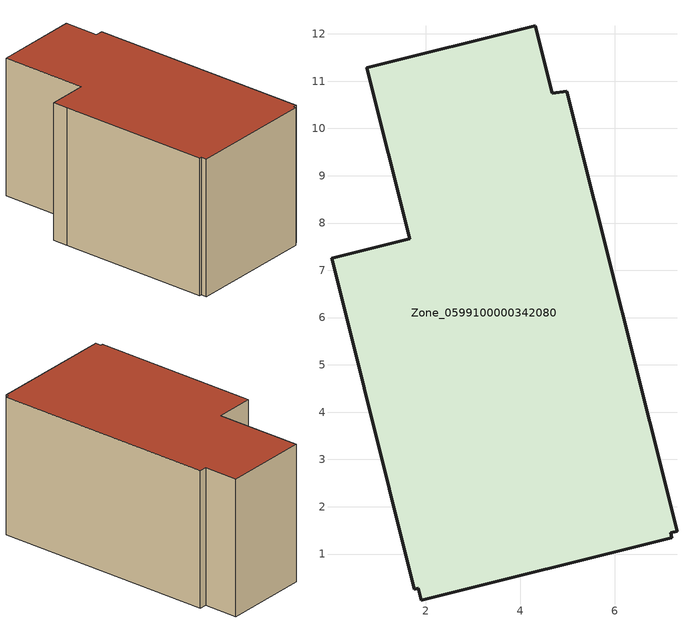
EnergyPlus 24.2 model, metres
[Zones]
Zone_0599100000342080
 floor ground (C_G): 1.66,7.67 0.75,11.28 4.32,12.17 4.68,10.74 4.98,10.79 7.32,1.48 7.18,1.45 7.21,1.35 1.91,0.02 1.85,0.27 1.76,0.25 0.17,6.63 0.01,7.25 z0
 wall outside (C_F): 7.32,1.48 4.98,10.79 4.68,10.74 4.32,12.17 0.75,11.28 1.66,7.67 0.01,7.25 0.17,6.63 1.76,0.25 1.85,0.27 1.91,0.02 7.21,1.35 7.18,1.45 7.32,1.48 z0:5.97
 roof outside (C_R): 1.85,0.27 1.91,0.02 7.21,1.35 7.18,1.45 7.32,1.48 4.98,10.79 4.68,10.74 4.32,12.17 0.75,11.28 1.66,7.67 0.01,7.25 0.17,6.63 1.76,0.25 z5.97
[BUILDING]
Pand.0599100000342080: North Axis=0; Terrain=City; Loads Convergence Tolerance Value=0.04; Temperature Convergence Tolerance Value=0.4; Solar Distribution=FullExterior; Maximum Number of Warmup Days=25; Minimum Number of Warmup Days=1
[Site:Location]
Rotterdam.The.Hague.AP_ZH_NLD Design_Conditions: Latitude=51.96; Longitude=4.45; Time Zone=1; Elevation=-4.5
[SITE:GROUNDTEMPERATURE:BUILDINGSURFACE]
18, 18, 18, 18, 18, 18, 18, 18, 18, 18, 18, 18
[MATERIAL] Thermal Absorptance=0.9; Solar Absorptance=0.7; Visible Absorptance=0.7
Name | Roughness | Thickness | Conductivity | Density | Specific Heat
G.TC.1992-2005 | MediumSmooth | 0.15 | 0.06 | 540 | 1210
F.TC.1992-2005 | Rough | 0.3 | 0.12 | 1920 | 840
R.TC.1992-2005 | MediumRough | 0.2 | 0.08 | 1500 | 1000
[CONSTRUCTION]
C_G: G.TC.1992-2005
C_F: F.TC.1992-2005
C_R: R.TC.1992-2005
[ZONE]
Zone_0599100000342080: Type=1; Multiplier=1; Ceiling Height=Autocalculate; Volume=Autocalculate; Floor Area=autocalculate; Part of Total Floor Area=Yes
[ZONEINFILTRATION:DESIGNFLOWRATE]
Infil_Zone_0599100000342080: Zone or ZoneList or Space or SpaceList=Zone_0599100000342080; Schedule=AlwaysOn; Design Flow Rate Calculation Method=Flow/Area; Flow Rate per Floor Area=0.0015; Constant Term Coefficient=1; Temperature Term Coefficient=0; Velocity Term Coefficient=0; Velocity Squared Term Coefficient=0
[HVACTEMPLATE:ZONE:IDEALLOADSAIRSYSTEM]
Zone_0599100000342080: Maximum Heating Supply Air Temperature=50; Minimum Cooling Supply Air Temperature=13; Maximum Heating Supply Air Humidity Ratio=0.0156; Minimum Cooling Supply Air Humidity Ratio=0.0077; Heating Limit=NoLimit; Cooling Limit=NoLimit; Dehumidification Control Type=ConstantSensibleHeatRatio; Cooling Sensible Heat Ratio=0.7; Dehumidification Setpoint=60; Humidification Control Type=None; Humidification Setpoint=30; Outdoor Air Method=None; Outdoor Air Flow Rate per Person=0.00944; Outdoor Air Flow Rate per Zone Floor Area=0; Outdoor Air Flow Rate per Zone=0; Demand Controlled Ventilation Type=None; Outdoor Air Economizer Type=NoEconomizer; Heat Recovery Type=None; Sensible Heat Recovery Effectiveness=0.7; Latent Heat Recovery Effectiveness=0.65
[ZONECONTROL:THERMOSTAT]
ThermostatControl_Zone_0599100000342080: Zone or ZoneList=Zone_0599100000342080; Control Type Schedule=DualSetpointControlType; Control 1=Thermostat_Zone_0599100000342080; Temperature Difference Between Cutout And Setpoint=0
[THERMOSTATSETPOINT:DUALSETPOINT]
Thermostat_Zone_0599100000342080: Heating Setpoint Temperature Schedule=HeatingSetpoint_Zone_0599100000342080; Cooling Setpoint Temperature Schedule=CoolingSetpoint_Zone_0599100000342080
[SCHEDULE:COMPACT]
HeatingSetpoint_Zone_0599100000342080: Through: 12/31, For: AllDays, Until: 24:00, 21
CoolingSetpoint_Zone_0599100000342080: Through: 12/31, For: AllDays, Until: 24:00, 24
DualSetpointControlType: Through: 12/31, For: AllDays, Until: 24:00, 4
AlwaysOn: Through: 12/31, For: AllDays, Until: 24:00, 1
